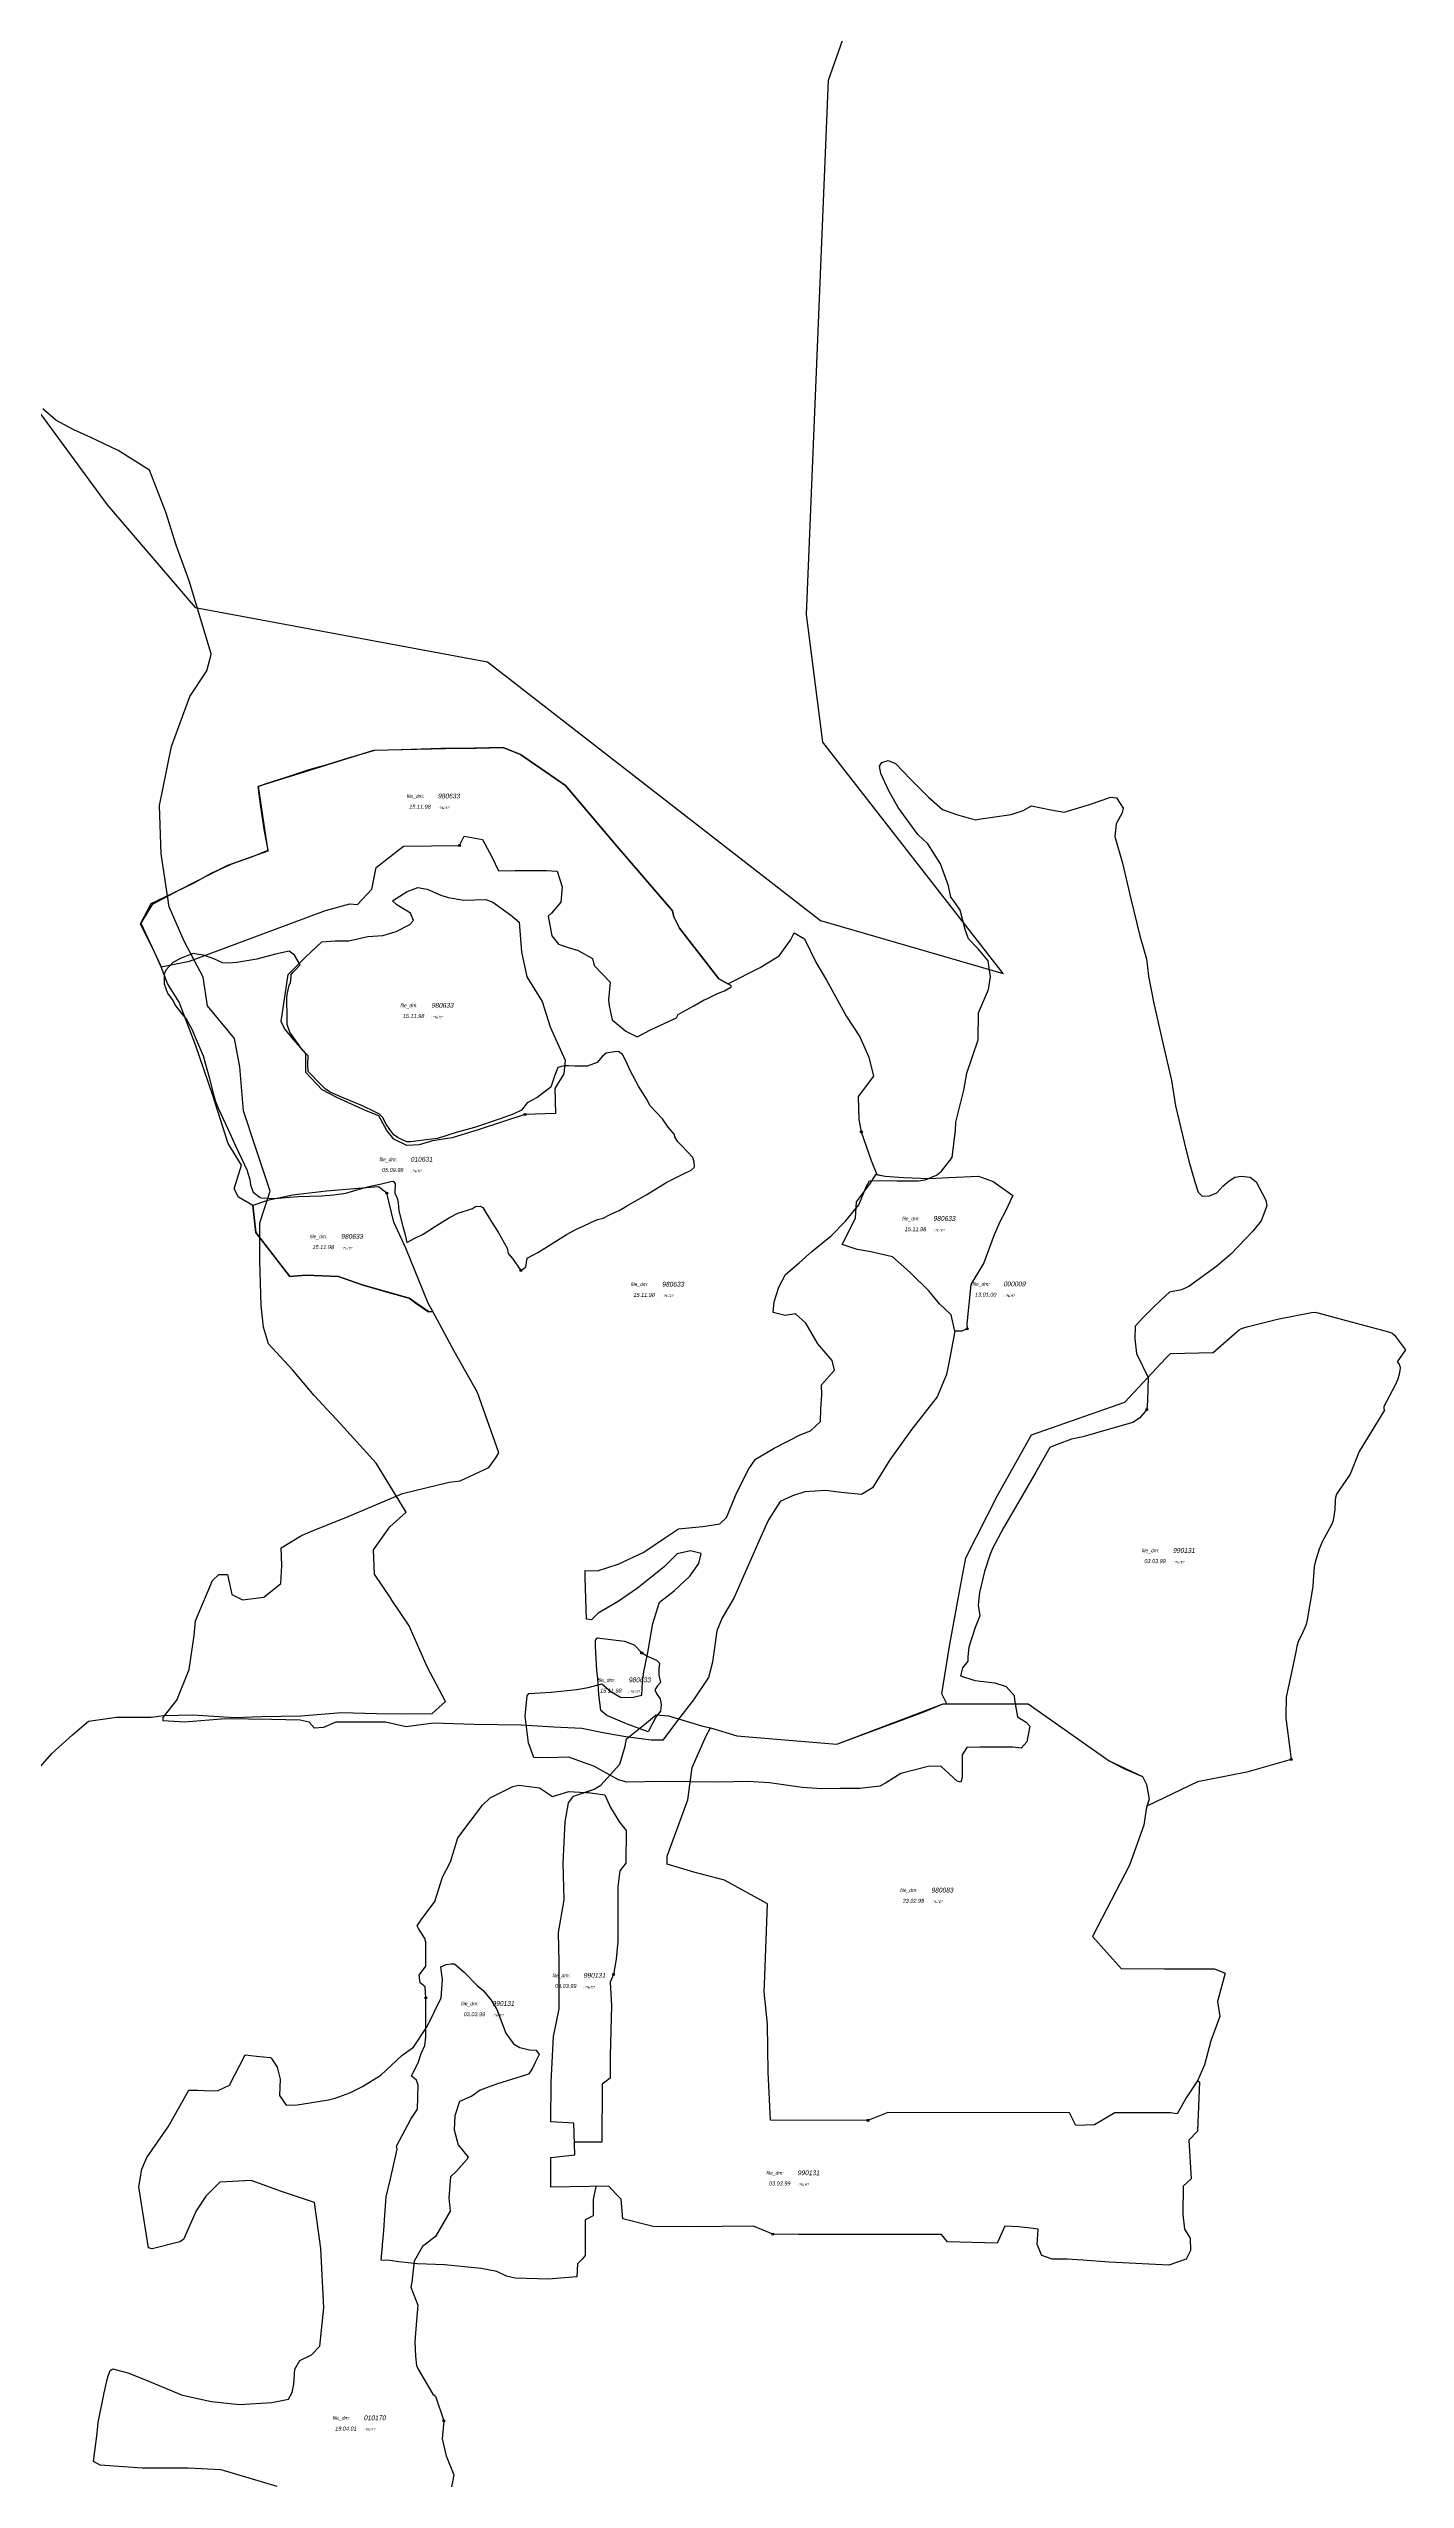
# Model space of a CAD drawing. Header units: metres. Extents: x 116000 to 284092, y 365136 to 804542.
# Drawn here: x 256183 to 259580, y 790313 to 796399 of the extents above; entities that cross this region are included whole.
import ezdxf
from ezdxf.enums import TextEntityAlignment as Align

# ---------------------------------------------------------------- set-up
doc = ezdxf.new("R2010")
doc.units = ezdxf.units.M
doc.header["$LTSCALE"] = 0.075
for name, color, linetype in [('000009', 21, 'Continuous'), ('010170', 181, 'Continuous'), ('010631', 3, 'Continuous'), ('090878', 140, 'Continuous'), ('10', 7, 'Continuous'), ('4', 7, 'Continuous'), ('7', 7, 'Continuous'), ('971047', 5, 'Continuous'), ('980083', 3, 'Continuous'), ('980633', 3, 'Continuous'), ('990034', 2, 'Continuous'), ('990131', 2, 'Continuous'), ('GVUL MEDINA', 4, 'Continuous')]:
    doc.layers.add(name, color=color, linetype=linetype)
doc.styles.add('HEBTXT', font='HEBTXT.shx')

# ---------------------------------------------------------------- blocks, each defined once
blk = doc.blocks.new('DM_AREA')
at = {"layer": '10'}
blk.add_circle((0, 0), 2.5, dxfattribs=at)
at = {"layer": '4', "style": 'HEBTXT', "oblique": 10}
blk.add_attdef('DATE', text='', height=10, dxfattribs=at).set_placement((9.9, 86.8), align=Align.RIGHT)
at = {"layer": '4', "style": 'HEBTXT', "oblique": 10, "flags": 8}
blk.add_attdef('DATAtxt', text='', height=6, dxfattribs=at).set_placement((41.8, 89.2), align=Align.MIDDLE)
at = {"layer": '7', "style": 'HEBTXT', "oblique": 10, "flags": 8}
blk.add_attdef('file_txt', text='', height=9, dxfattribs=at).set_placement((-28.4, 117.1), align=Align.MIDDLE)
at = {"layer": '7', "style": 'HEBTXT', "oblique": 10}
blk.add_attdef('FILE_DM', (28.1, 112.6), '', height=12, dxfattribs=at)

msp = doc.modelspace()

# ---------------------------------------------------------------- linework, layer by layer
at = {"layer": '000009', "color": 21, "linetype": 'Continuous', "flags": 128}
msp.add_lwpolyline([(257398.4, 792120.4), (257384.9, 792156.9), (257376.7, 792223.8), (257381.4, 792275), (257385.5, 792280.8), (257441.9, 792283.8), (257505.4, 792290.8), (257534.2, 792295.5), (257568.3, 792304.9), (257590.7, 792285.5), (257615.4, 792272), (257643.6, 792270.8), (257668.3, 792276.7), (257670.1, 792310.2), (257673.3, 792335.2), (257683.9, 792383.3), (257696.3, 792456.2), (257712.7, 792509.7), (257749.7, 792537.6), (257788.5, 792574.7), (257811.4, 792606.4), (257816.7, 792631.6), (257790.3, 792638.1), (257756.7, 792630.5), (257724.4, 792597.6), (257658, 792544.7), (257609.2, 792511.2), (257559.2, 792481.8), (257542.1, 792465.4), (257529.8, 792467.1), (257526.9, 792570.5), (257526.9, 792588.8), (257557.4, 792588.2), (257609.2, 792604.6), (257673.3, 792634.6), (257725.6, 792669.8), (257760.3, 792693.3), (257794.4, 792696.3), (257821.4, 792698.6), (257863.8, 792705.7), (257880.8, 792721), (257906.3, 792784.2), (257936.3, 792843), (257952.7, 792867.1), (257999.8, 792894.7), (258066.2, 792929.4), (258090.9, 792938.2), (258115.6, 792961.7), (258117, 792993.8), (258118.8, 793027.9), (258118.2, 793053.7), (258150.5, 793090.1), (258145.2, 793114.2), (258108.8, 793156.5), (258078.8, 793207.6), (258053.4, 793230.9), (258027.5, 793227.4), (257997.5, 793234.4), (257999.9, 793261.4), (258011.1, 793297.9), (258028.1, 793329.6), (258062.2, 793359), (258094, 793387.2), (258142.4, 793426.8), (258178.2, 793463.3), (258211.7, 793503.8), (258231.2, 793550.5), (258238.3, 793564.6), (258266.5, 793565.2), (258307.1, 793564.6), (258331.8, 793564), (258361.2, 793564), (258378.2, 793566.9), (258405.9, 793578.1), (258418.8, 793588.7), (258445.3, 793622.7), (258453.5, 793690.9), (258454.7, 793710.9), (258474.9, 793791.2), (258481.9, 793834.1), (258510.1, 793916.9), (258511.4, 793984.9), (258536.7, 794043.6), (258541.4, 794074.8), (258535.5, 794114.7), (258510.8, 794144.7), (258486.1, 794170.5), (258477.8, 794193.3), (258465.5, 794241.5), (258449, 794266.2), (258441.9, 794274.4), (258436.1, 794303.2), (258416.1, 794357.8), (258384.9, 794407.8), (258359.5, 794431.6), (258310.1, 794498.5), (258286.6, 794540.8), (258267.2, 794583.7), (258263.6, 794602.2), (258269.5, 794611.6), (258285.4, 794616.3), (258303.6, 794609.3), (258341.8, 794568.7), (258386.5, 794524.6), (258421.2, 794493.5), (258455.9, 794481.2), (258502.9, 794468.2), (258522.9, 794471.2), (258593.2, 794481.6), (258623.2, 794491), (258643.8, 794502.7), (258692, 794492.7), (258725.5, 794487.4), (258789.6, 794506.8), (258820.7, 794517.4), (258841.9, 794524.4), (258857.2, 794523.3), (258866, 794509.2), (258873.1, 794497.4), (258871.3, 794485.7), (258856, 794458), (258852.5, 794426.3), (258872, 794359.8), (258892.6, 794270.5), (258915, 794177.2), (258932.1, 794120.2), (258936.8, 794076.7), (258950.3, 794008.6), (258973.9, 793905.9), (258994.5, 793815.4), (259004.4, 793751.9), (259026.3, 793661), (259038, 793613.4), (259053.3, 793561.7), (259061.6, 793535.8), (259071, 793525.9), (259089.2, 793526.4), (259108, 793534.1), (259122.7, 793551.1), (259138.6, 793564), (259152.7, 793573.4), (259169.7, 793575.8), (259191.5, 793573.4), (259206.2, 793561.7), (259230.9, 793515.9), (259233.2, 793501.8), (259218.7, 793463.8), (259198.1, 793438), (259142.8, 793381), (259108.2, 793351), (259037.6, 793299.3), (259019.4, 793291.7), (258989.4, 793285.2), (258968.2, 793266.4), (258945.7, 793244.3), (258922.7, 793221.4), (258903.3, 793200.3), (258902.7, 793169.1), (258906.9, 793132.1), (258935.7, 793072.2), (258934.5, 793013.7), (258932.7, 792991.9), (258914.5, 792970.2), (258898, 792959.6), (258836.3, 792942), (258772.2, 792923.2), (258744.3, 792917.6), (258708.5, 792904.1), (258690.2, 792896.5), (258655, 792834.8), (258620.9, 792776), (258574.3, 792695.8), (258546.7, 792643.5), (258539.6, 792627), (258526.7, 792585.9), (258513.7, 792533.6), (258510.8, 792502.1), (258514.9, 792475.1), (258503.1, 792445.7), (258487.2, 792396.9), (258484.9, 792372.8), (258484.9, 792361.7), (258471.4, 792345.2), (258466.1, 792324.7), (258501.9, 792312.9), (258552.5, 792307.6), (258580.7, 792298.2), (258600.7, 792275.9), (258601.3, 792264.9), (258605.4, 792240.8), (258609, 792222.6), (258630.7, 792209.1), (258639.5, 792199.1), (258632.5, 792159.8), (258617.8, 792143.9), (258597.2, 792146.2), (258539, 792146.8), (258514.3, 792146.8), (258482.5, 792145.7), (258470.2, 792126.9), (258470.2, 792070.4), (258466.7, 792058.7), (258457.8, 792061), (258416.7, 792099.2), (258385.5, 792098.1), (258317.1, 792080.1), (258278.2, 792056.6), (258264.7, 792049), (258214.7, 792043.1), (258165.4, 792043.1), (258119.5, 792041.9), (258070.1, 792045.5), (257987.9, 792057.3), (257933.8, 792060.8), (257860.9, 792058.5), (257720.4, 792060.8), (257631, 792059.1), (257610.1, 792064.3), (257548.4, 792099), (257519.6, 792109), (257485.5, 792121.3), (257431.4, 792119.5), (257398.4, 792120.4)], close=True, dxfattribs=at)
at = {"layer": '010170', "color": 181, "linetype": 'Continuous', "flags": 128}
msp.add_lwpolyline([(256755.2, 790295.6), (256615.2, 790337.2), (256533.1, 790341.2), (256497.6, 790341.2), (256417.5, 790341.2), (256312.6, 790348.6), (256295.4, 790357.7), (256305.3, 790428.9), (256307.6, 790456), (256322.6, 790529.7), (256331.8, 790570.1), (256337.7, 790585.8), (256344.6, 790590.4), (256381.5, 790580), (256425.8, 790562.8), (256516.3, 790525.3), (256548.8, 790517.1), (256591.4, 790508.5), (256661.2, 790501), (256742.5, 790505.6), (256784, 790513.7), (256793.2, 790530.9), (256797.2, 790551.7), (256800.2, 790588.8), (256812.3, 790610.7), (256841.7, 790625.1), (256862.5, 790646.4), (256872.3, 790742.6), (256865.3, 790891.2), (256849.2, 791006.4), (256766.2, 791034.1), (256690.1, 791061.7), (256611.7, 791057.1), (256577.2, 791022.5), (256553.2, 790985.9), (256521.2, 790913.9), (256521.2, 790913.9), (256511.9, 790908.4), (256443, 790890.3), (256433.9, 790893.1), (256415.9, 791003.2), (256409.6, 791045.5), (256417, 791090.1), (256429.4, 791119.5), (256483.1, 791196), (256534.5, 791288), (256556.5, 791288), (256589.3, 791286.3), (256607.6, 791287.1), (256636.5, 791300.5), (256675.1, 791376.3), (256704, 791372.5), (256738.7, 791369.9), (256741.2, 791367.3), (256755.4, 791345.5), (256763.1, 791315.3), (256761.8, 791274.2), (256777.9, 791250.5), (256805.5, 791251.1), (256837, 791256.2), (256884.3, 791263.9), (256901, 791267.7), (256937.6, 791281.2), (256969.1, 791296.6), (257015.3, 791324.9), (257067.4, 791374.3), (257097.1, 791395.3), (257131.1, 791447.3), (257165.8, 791518.6), (257169.7, 791564.8), (257166.5, 791589.8), (257165.2, 791596.3), (257178.7, 791602), (257191.5, 791604), (257199.2, 791604), (257223.7, 791582.8), (257256, 791550.1), (257271.7, 791537), (257291.5, 791512.9), (257305.7, 791489.3), (257315, 791465.4), (257327.7, 791430.1), (257347.2, 791403.5), (257363.2, 791394.4), (257387.2, 791388.6), (257404.2, 791387.6), (257411.8, 791376.7), (257401.5, 791356.7), (257394.1, 791341.5), (257386, 791328.6), (257382.5, 791327.1), (257305, 791302.7), (257263.9, 791287.5), (257242.6, 791272.8), (257211.7, 791259.6), (257200.1, 791223.1), (257199, 791188), (257208.7, 791150.5), (257234, 791119.6), (257230.5, 791114), (257204.5, 791084.9), (257189.3, 791070.7), (257185.7, 791018), (257188.3, 790984.5), (257152.3, 790921.4), (257119.3, 790896.5), (257098.5, 790859.5), (257092.5, 790807.3), (257090.4, 790794.4), (257107.6, 790749.3), (257104.6, 790710.8), (257100.5, 790657.6), (257101.5, 790622.1), (257104.6, 790598.4), (257108.2, 790589.3), (257145.7, 790526.5), (257151.8, 790521.4), (257172.6, 790459.6), (257168.5, 790414.5), (257178.7, 790372.6), (257197.9, 790325), (257171.6, 790189.2)], dxfattribs=at)
at = {"layer": '010631', "color": 3, "linetype": 'Continuous', "flags": 128}
msp.add_lwpolyline([(256813.2, 794104.8), (256799, 794128.9), (256785.4, 794139.4), (256751.3, 794132), (256704.4, 794119.6), (256654.9, 794111), (256634.5, 794109.1), (256618.4, 794110.4), (256597.4, 794120.3), (256570.8, 794128.9), (256554.7, 794132), (256545.5, 794133.2), (256528.2, 794127), (256515.2, 794121.5), (256494.8, 794111), (256485.5, 794101.1), (256476.8, 794091.8), (256473.1, 794081.9), (256473.1, 794065.3), (256472.5, 794057.2), (256481.2, 794033.8), (256494.2, 794015.8), (256502.2, 794001.6), (256517, 793982.5), (256528.2, 793970.1), (256541.8, 793944.2), (256553.2, 793918.1), (256563, 793894.5), (256570.4, 793877.4), (256585.9, 793820.5), (256594.5, 793786.2), (256601.1, 793762.6), (256608.8, 793744.5), (256631.8, 793694.8), (256652.4, 793650.4), (256667.4, 793618.5), (256680.7, 793590.1), (256681.7, 793585.7), (256687.3, 793567.5), (256689, 793554.3), (256693, 793542.3), (256695.7, 793535.9), (256713.3, 793522.2), (256716, 793521.9), (256750.6, 793520.4), (256785.7, 793523.6), (256808.1, 793525.3), (256837.2, 793526.2), (256866.9, 793527), (256897.6, 793528.9), (256927.8, 793533.6), (256961.2, 793543.4), (256989.4, 793550.8), (257017, 793556.9), (257039.8, 793562.8), (257046.2, 793563.3), (257050.6, 793557.9), (257049.9, 793533.4), (257055.8, 793520.9), (257058.3, 793509.5), (257060.5, 793489.1), (257069.8, 793449.6), (257075.7, 793429.2), (257079.9, 793409.8), (257100.5, 793420.4), (257120.9, 793430.4), (257151.6, 793451), (257186.9, 793472.4), (257207.9, 793483), (257229.8, 793490.1), (257245, 793495), (257252.1, 793500.4), (257263.4, 793500.9), (257270.3, 793497.7), (257291.8, 793461.9), (257308.8, 793435.4), (257331.5, 793395.3), (257333.7, 793382), (257345, 793370), (257365.8, 793339.6), (257374.2, 793345.2), (257378.1, 793348.9), (257381.6, 793371), (257408.1, 793384.7), (257439, 793404.1), (257480, 793429.8), (257503.2, 793442.5), (257521.9, 793451.1), (257540.7, 793460.1), (257557.2, 793467.7), (257571.7, 793470.4), (257591.3, 793480.5), (257611.4, 793490.1), (257630.3, 793500.6), (257680.8, 793530), (257731.5, 793560.5), (257770.9, 793580.6), (257791.9, 793590.7), (257799.9, 793597.8), (257800.6, 793600.9), (257799.9, 793610.8), (257795.9, 793622.3), (257768.3, 793651.7), (257758.6, 793662.3), (257751.5, 793674.7), (257749.9, 793680.6), (257734.8, 793698.3), (257720.2, 793719.7), (257689.1, 793751.7), (257680.3, 793769.9), (257660, 793800.9), (257639.5, 793840.7), (257629.3, 793862.7), (257619.9, 793880.9), (257609.7, 793887.9), (257599.8, 793887.2), (257579.6, 793883.5), (257570.4, 793876.2), (257556.5, 793860.1), (257532, 793851.2), (257501.2, 793851.6), (257484.9, 793851.8), (257474.3, 793851.8), (257458.3, 793848.1), (257449.6, 793826.7), (257440.4, 793799.1), (257406.3, 793772.8), (257381.6, 793759.7), (257367.4, 793741.3), (257346.8, 793731.3), (257313.6, 793719.2), (257249.4, 793698.1), (257204.1, 793685.5), (257157.3, 793670.2), (257128.3, 793666.5), (257090.6, 793661.8), (257080.1, 793661.8), (257058.5, 793671.8), (257047.4, 793679.2), (257037.9, 793692.9), (257028.5, 793706), (257019.5, 793723.9), (257011.6, 793730.8), (257000, 793737.1), (256969, 793751.8), (256920.5, 793772.4), (256888.4, 793786.6), (256876.3, 793793.9), (256857.3, 793812.9), (256841, 793830.2), (256833.6, 793837.6), (256832.1, 793855.5), (256833.1, 793877.6), (256819.8, 793890.6), (256787.1, 793936.4), (256780.3, 793955.9), (256780.3, 793972.2), (256779.7, 794020.6), (256780.3, 794030.6), (256785.5, 794053.7), (256789.2, 794060), (256790.3, 794075.3), (256790.8, 794080.6), (256795.5, 794086.4), (256801.3, 794092.8), (256810.6, 794102.5), (256813.2, 794104.8)], close=True, dxfattribs=at)
at = {"layer": '090878', "color": 6, "elevation": 119.2, "flags": 128}
msp.add_lwpolyline([(259059.6, 791310.7), (259033, 791270.6), (259008.8, 791228.8), (258991.8, 791230.6), (258852.8, 791230.9), (258802.1, 791201.2), (258754.9, 791199.5), (258739.1, 791231.1), (258284.7, 791232), (258234.7, 791212.1), (257990.7, 791212.6), (257984.7, 791332.8), (257983, 791452.9), (257975, 791533.7), (257976.2, 791573.8), (257983.5, 791753.9), (257875.6, 791813.3), (257798.3, 791833.4), (257732, 791853.6), (257732, 791873.6), (257783.6, 792014.9), (257794.1, 792095.1), (257829.3, 792174.7), (257840.8, 792195.1)], dxfattribs=at)
at = {"layer": '971047', "color": 5, "flags": 128}
msp.add_lwpolyline([(256134.6, 792065.7), (256191.1, 792130.5), (256242.9, 792177.6), (256283.3, 792211.8), (256353.5, 792221.3), (256439.9, 792221.9), (256472.2, 792225.7), (256544.1, 792227.6), (256649.9, 792221.1), (256716.7, 792223.6), (256815.1, 792225.1), (256916.3, 792233.4), (257004, 792230.3), (257078.2, 792230.2), (257143.6, 792231), (257177, 792261), (257130.7, 792347.8), (257086.4, 792450), (257041, 792516.8), (257040.8, 792517.7), (256999.4, 792579.7), (256996.7, 792640.2), (257037.4, 792698.1), (257078.6, 792735), (257003.7, 792857), (256913.9, 792955.5), (256848, 793026.9), (256794.6, 793090.5), (256734.1, 793156.4), (256721.7, 793198.2), (256715.3, 793252), (256712.1, 793364.3), (256712.2, 793459.2), (256738.1, 793538.5), (256700.3, 793650.8), (256671.6, 793739.8), (256662.3, 793849.4), (256648.5, 793920.2), (256580.8, 794002.5), (256570.7, 794073.8), (256522.4, 794164.5), (256485, 794249.8), (256465, 794383.3), (256461.3, 794503.7), (256491.1, 794651.6), (256537.3, 794776.8), (256579.5, 794841.3), (256590.7, 794882.2), (256590.6, 794883.2), (256535.5, 795066.1), (256502.6, 795155.6), (256477, 795237.9), (256436.4, 795343.4), (256357.5, 795392.9), (256289.5, 795424.9), (256246.4, 795444), (256201.3, 795469), (256168.8, 795496.7)], dxfattribs=at)
at = {"layer": '980083', "color": 3, "elevation": 119.2, "flags": 128}
msp.add_lwpolyline([(257840.8, 792195.1), (257906.2, 792174.5), (258157, 792154), (258422.7, 792254.9), (258635.5, 792254.5), (258838.3, 792112.6), (258921.7, 792072.9), (258932.2, 792052.8), (258938.2, 792016.5), (258933, 791999.1), (258930.7, 791991.5), (258925.6, 791951.4), (258889.1, 791851.3), (258796.6, 791672.3), (258868.1, 791592), (259102.1, 791591.5), (259129.2, 791580.8), (259109.6, 791509.7), (259115.4, 791472.4), (259092.6, 791410.8), (259077.5, 791350.8), (259059.6, 791310.7), (259033, 791270.6), (259008.8, 791228.8), (258991.8, 791230.6), (258852.8, 791230.9), (258802.1, 791201.2), (258754.9, 791199.5), (258739.1, 791231.1), (258284.7, 791232), (258234.7, 791212.1), (257990.7, 791212.6), (257984.7, 791332.8), (257983, 791452.9), (257975, 791533.7), (257976.2, 791573.8), (257983.5, 791753.9), (257875.6, 791813.3), (257798.3, 791833.4), (257732, 791853.6), (257732, 791873.6), (257783.6, 792014.9), (257794.1, 792095.1), (257829.3, 792174.7)], close=True, dxfattribs=at)
at = {"layer": '980633', "color": 3, "flags": 128}
for points in [[(256465.4, 794100.2), (256448.2, 794136.5), (256413.1, 794207.9), (256440.4, 794258.5), (256475.4, 794275.4), (256548.1, 794310.4), (256592.3, 794335), (256644.2, 794358.4), (256692.3, 794375.3), (256732.8, 794391.8), (256723.9, 794439.7), (256715, 794500.2), (256707.9, 794551.7), (256728.1, 794558.8), (256775.7, 794574.2), (256836, 794593.8), (256880.8, 794606.4), (256934, 794623.2), (256999.9, 794642.8), (257065.7, 794644.2), (257165.4, 794647.2), (257253, 794647.2), (257321.6, 794649.1), (257364.9, 794631.8), (257477.4, 794554), (257601.4, 794407), (257745.7, 794239.8), (257748.6, 794225.3), (257763, 794196.5), (257861.1, 794069.7), (257883.8, 794057.7), (257965, 794098.7), (258012.5, 794127.9), (258040.5, 794166.9), (258050.2, 794185.1), (258075.8, 794170.5), (258103.8, 794112.1), (258130.7, 794067), (258180.6, 793975.7), (258213.9, 793924.9), (258236.5, 793873.6), (258248.8, 793826.4), (258209.8, 793775.1), (258211.9, 793717.7), (258218, 793686.9), (258242.7, 793615.1), (258256.8, 793579.8), (258277.3, 793575.9), (258323.9, 793573), (258387.9, 793570.1), (258437.4, 793573), (258511.6, 793575.9), (258548, 793562.8), (258597.2, 793527.6), (258578.3, 793486.8), (258565.2, 793463.6), (258550.6, 793428.7), (258524.4, 793358.9), (258492.4, 793305), (258481.9, 793206.1), (258483.1, 793193.8), (258469.6, 793188.3), (258451.7, 793188.3), (258438.4, 793117.3), (258431.6, 793079.6), (258407.6, 793023.1), (258344.2, 792942.7), (258289.1, 792866.1), (258246.2, 792796), (258218.8, 792778.8), (258167.4, 792784), (258128, 792789.1), (258076.6, 792785.7), (258045.8, 792775.4), (258015, 792761.7), (257985.8, 792715.5), (257965.3, 792671), (257898.9, 792519.8), (257869.8, 792470.2), (257856.1, 792437.6), (257845.8, 792358.9), (257835.5, 792321.2), (257797.9, 792264.7), (257760.2, 792216.8), (257720.8, 792163.7), (257691.6, 792163.7), (257628.3, 792172.3), (257580.3, 792180.9), (257518.6, 792192.8), (257448.3, 792196.1), (257366.1, 792201.2), (257247.9, 792203), (257146.8, 792206.4), (257078.5, 792197.2), (257027.2, 792209.1), (256944.9, 792209.1), (256902.1, 792209.1), (256871.3, 792195.4), (256849, 792193.7), (256835.3, 792209.1), (256813, 792214.3), (256741.1, 792216), (256626.3, 792217.7), (256523.6, 792208.9), (256470.5, 792212.3), (256470.5, 792220.9), (256504.7, 792263.7), (256535.6, 792340.7), (256547.6, 792426.3), (256551, 792462.3), (256593.8, 792563.3), (256609.2, 792578.7), (256631.5, 792578.7), (256641.8, 792529), (256669.2, 792515.3), (256722.3, 792522.2), (256765.1, 792556.4), (256767.1, 792601.1), (256765.7, 792645.1), (256816.8, 792676.3), (256853.7, 792691.9), (256927.5, 792721.7), (257069.3, 792781.1), (257186.5, 792809.7), (257213.8, 792813.6), (257285.5, 792846.2), (257302.8, 792871), (257310.8, 792883), (257256.9, 793034.5), (257199, 793138.2), (257145.4, 793237.1), (257135.3, 793236.3), (257086.1, 793270.8), (256968.4, 793304.1), (256934.6, 793315.6), (256908.9, 793324.9), (256827.1, 793327.8), (256786.9, 793324.9), (256702.1, 793434.9), (256694.9, 793502.4), (256658.6, 793523.1), (256648.2, 793543.9), (256666.4, 793603.6), (256632.6, 793658), (256593.7, 793780), (256552.2, 793901.9), (256509.9, 794011.7), (256481.3, 794058.4)], [(257892.8, 794052.4), (257861.1, 794069.7), (257763, 794196.5), (257748.6, 794225.3), (257745.7, 794239.8), (257601.4, 794407), (257477.4, 794554), (257364.9, 794631.8), (257321.6, 794649.1), (256996.7, 794641.9), (256707.8, 794551.2), (256732, 794389.8), (256631.1, 794353.5), (256510, 794291.7), (256442.8, 794256.1), (256414, 794209.5), (256465.4, 794100.2), (256536, 794114.3), (256876.8, 794241.3), (256937.6, 794257.5), (256956.6, 794256.1), (256993, 794294.5), (257003.7, 794349), (257072, 794402.3), (257212.1, 794404.1), (257223.6, 794427.1), (257269.7, 794418.5), (257292.8, 794375.3), (257310.1, 794340.7), (257351.1, 794340.9), (257391.5, 794340.9), (257429.8, 794340.9), (257456.7, 794339.9), (257469.2, 794300.6), (257466, 794262.3), (257442.2, 794234.3), (257434, 794227.1), (257443.3, 794177.4), (257459.8, 794156.7), (257481.6, 794149.5), (257509.5, 794141.2), (257544.7, 794120.8), (257548.8, 794103.3), (257589.2, 794061.6), (257585.1, 794017.2), (257586.5, 794002.4), (257594.6, 793967.4), (257628.2, 793939.1), (257656.8, 793924.7), (257691.9, 793943.4), (257755.1, 793972.2), (257759.5, 793980.4), (257771.2, 793987.6), (257798.6, 794002.1), (257824.3, 794017.1), (257831.2, 794020.3), (257858, 794033.1), (257875.1, 794039.6), (257891.2, 794048.7)], [(257044, 794265.2), (257080.9, 794288.2), (257107.9, 794298.8), (257131, 794294.8), (257165.2, 794279.7), (257183.6, 794273.8), (257223.2, 794267.2), (257277.8, 794268.5), (257295.6, 794261.8), (257339.8, 794230.2), (257361.5, 794211.8), (257367.4, 794137.4), (257380.6, 794074.9), (257419, 794012.9), (257438.7, 793950.2), (257452.6, 793919.4), (257476.2, 793866.4), (257473.2, 793832), (257450.7, 793795.7), (257452.6, 793732.9), (257376, 793730), (257261.1, 793692.7), (257193.9, 793672.3), (257144.4, 793664.2), (257111.2, 793654.1), (257079.9, 793653.1), (257047.6, 793668.2), (257030.4, 793690.4), (257010.3, 793726.7), (256978.8, 793739.3), (256905.2, 793772.7), (256868.3, 793792.2), (256827.1, 793835.6), (256827.1, 793883.3), (256796.7, 793918), (256774.2, 793945.8), (256766, 793963), (256783.3, 794080.7), (256827.7, 794125.1), (256867.3, 794162.5), (256901.2, 794164.9), (256934.6, 794165.4), (256982.7, 794175.9), (257020.4, 794178.2), (257053.2, 794188.7), (257087.6, 794205.8), (257097.3, 794215.8), (257089.5, 794234.6), (257055.1, 794255.3)], [(258240.9, 793558.4), (258254, 793580.2), (258277.3, 793575.9), (258323.9, 793573), (258387.9, 793570.1), (258437.4, 793573), (258511.6, 793575.9), (258548, 793562.8), (258597.2, 793527.6), (258578.3, 793486.8), (258565.2, 793463.6), (258550.6, 793428.7), (258524.4, 793358.9), (258492.4, 793305), (258481.9, 793206.1), (258483.1, 793193.8), (258469.6, 793188.3), (258451.7, 793188.3), (258442.8, 793228.5), (258413.7, 793256.4), (258386.9, 793288.8), (258342.1, 793333.5), (258332.1, 793342.5), (258296.3, 793373.8), (258241.5, 793386.1), (258207.2, 793392.3), (258170.3, 793404.6), (258203.8, 793470.6), (258206.1, 793511.9)], [(256694.9, 793502.4), (256702.1, 793434.9), (256766.1, 793351.6), (256786.9, 793324.9), (256827.1, 793327.8), (256908.9, 793324.9), (256968.4, 793304.1), (257033.9, 793284.7), (257086.1, 793270.8), (257102.7, 793258.2), (257134.2, 793236.1), (257145.4, 793237.1), (257133.2, 793257.9), (257077.3, 793395.4), (257048, 793460.9), (257029.9, 793533.5), (257009.1, 793549.1), (256879.3, 793538.7), (256793.6, 793528.3), (256731.3, 793515.4)], [(257557, 792420.1), (257624.9, 792412.2), (257649.1, 792402.7), (257668.1, 792382.2), (257684.4, 792373.2), (257705.5, 792364.3), (257712.9, 792356.4), (257710.8, 792342.7), (257710.8, 792326.3), (257715, 792308.4), (257708.1, 792300), (257701.3, 792290.3), (257705.7, 792279), (257714.5, 792267.3), (257716.5, 792253.1), (257715, 792236.9), (257707.7, 792227.1), (257703.7, 792221.2), (257696.4, 792207.5), (257684.1, 792184.5), (257630.2, 792204.6), (257581.2, 792226.1), (257565.5, 792237.9), (257560.6, 792279), (257558.7, 792318.7), (257556.1, 792339.4), (257552.9, 792398.6), (257552.9, 792413.2)]]:
    msp.add_lwpolyline(points, close=True, dxfattribs=at)
at = {"layer": '990131', "color": 2, "linetype": 'Continuous', "flags": 128}
msp.add_lwpolyline([(258431.7, 792254.9), (258419.7, 792279.6), (258438.4, 792399.4), (258464.3, 792540.3), (258480, 792620.5), (258558.9, 792776.7), (258644, 792928.1), (258877.9, 793009.8), (258980.7, 793120.2), (258991.9, 793132), (259098.5, 793134.2), (259152.4, 793181.6), (259163.6, 793191.2), (259169.7, 793194.3), (259186.6, 793199.5), (259259.9, 793218), (259345.3, 793235), (259354.2, 793235.3), (259361, 793233.7), (259444.1, 793211.3), (259531.7, 793187.5), (259542.5, 793184.4), (259546.5, 793182.5), (259553, 793178.2), (259580, 793141.3), (259559.3, 793111.3), (259564.2, 793105.1), (259566.1, 793100), (259566.6, 793096.4), (259566.1, 793089.7), (259564.5, 793080.5), (259560.9, 793067.7), (259553.6, 793051.2), (259526, 792999.5), (259526.2, 792992.7), (259528.1, 792990.3), (259464.4, 792886.5), (259441.5, 792830.2), (259412.5, 792787.3), (259407.3, 792779.4), (259404.9, 792771.8), (259403.8, 792764.2), (259403, 792741.8), (259400.3, 792719.8), (259398.6, 792711.3), (259395.1, 792703.2), (259372.3, 792662.3), (259364.5, 792642.4), (259354.4, 792609.9), (259352, 792599), (259349.3, 792562.8), (259347.9, 792549), (259334.3, 792464.8), (259331.9, 792453.8), (259329.7, 792449.4), (259322.7, 792432.4), (259311.1, 792408.4), (259309.6, 792404.5), (259308.2, 792398.5), (259305.6, 792385.1), (259292.3, 792322), (259282.4, 792275.7), (259281.6, 792271.2), (259281.2, 792261.7), (259281, 792234.9), (259280.4, 792218.6), (259291.5, 792135.2), (259294.3, 792115.9), (259183, 792083.8), (259059.4, 792059.5), (258933, 791999.1)], dxfattribs=at)
at = {"layer": '990131', "color": 2, "flags": 128}
for points in [[(257526.7, 792033.3), (257549.4, 792040.9), (257565.5, 792051.2), (257613.8, 792104), (257626.8, 792148.9), (257630.1, 792167.6), (257675.7, 792204.3), (257704.3, 792227.1), (257735.6, 792224.9), (257821.4, 792199.4), (257840.8, 792195.1), (257906.2, 792174.5), (258157, 792154), (258373.2, 792234.2), (258422.7, 792254.9), (258550.8, 792254.7), (258635.5, 792254.5), (258838.3, 792112.6), (258875.1, 792093), (258921.7, 792072.9), (258932.2, 792052.8), (258938.2, 792016.5), (258930.7, 791991.5), (258925.6, 791951.4), (258889.1, 791851.3), (258796.6, 791672.3), (258868.1, 791592), (258976.7, 791591.8), (259102.1, 791591.5), (259129.2, 791580.8), (259109.6, 791509.7), (259115.4, 791472.4), (259092.6, 791410.8), (259077.5, 791350.8), (259059.6, 791310.7), (259064.9, 791308.2), (259059.5, 791185.2), (259037.6, 791162.7), (259044.1, 791065.9), (259023.4, 791047.4), (259022.8, 790976.7), (259027.1, 790939.7), (259041.3, 790916.8), (259042.4, 790886.3), (259031.5, 790864.6), (258987.9, 790849.3), (258838.7, 790856.9), (258772.3, 790862.4), (258733.1, 790864.6), (258696.1, 790864.6), (258670.2, 790874), (258658.2, 790901.2), (258660.4, 790939.3), (258641.9, 790942.6), (258611.4, 790945.8), (258577.6, 790946.9), (258558, 790904.5), (258433.9, 790907.7), (258418.6, 790926.2), (258219.9, 790926.6), (258060.9, 790926.6), (257996.3, 790927.3), (257948.4, 790946.9), (257788.3, 790945.8), (257697.2, 790946.2), (257621, 790965.8), (257616.6, 791014.7), (257603.6, 791027.8), (257586.1, 791047.4), (257553.1, 791046.9), (257546.7, 791013.6), (257546.6, 790973.1), (257526.7, 790962.7), (257526.7, 790874), (257519, 790864.9), (257507.8, 790852.8), (257505.8, 790820.6), (257434.6, 790814.5), (257351.4, 790816.7), (257329.9, 790822), (257305.4, 790833.6), (257266.5, 790840.9), (257174.3, 790850.4), (257106.6, 790853.2), (257060.5, 790858), (257037.6, 790861.4), (257015.6, 790861.9), (257022.5, 790936.4), (257025.5, 790974.8), (257028.1, 791020.6), (257039.3, 791065.9), (257056.1, 791140.4), (257054.7, 791147.6), (257068.2, 791173.9), (257090.2, 791215.4), (257106.7, 791240.5), (257108.5, 791300.4), (257104.8, 791312.6), (257092, 791322.4), (257109.7, 791359), (257116.5, 791379.5), (257125, 791399.6), (257128.1, 791421.6), (257127.5, 791518.8), (257126.2, 791546.7), (257113.4, 791556.5), (257111, 791575.4), (257128.1, 791598), (257127.5, 791658.5), (257125.6, 791667.7), (257109.1, 791692.1), (257106.1, 791699.4), (257116.5, 791714), (257150.1, 791759.9), (257169.7, 791821), (257189.8, 791859.7), (257208.2, 791919.6), (257269.3, 792000.9), (257288.9, 792019.2), (257345.8, 792047.9), (257361, 792051.3), (257412.3, 792044.6), (257444.7, 792022.6), (257485.7, 792035.4), (257526.7, 792033.3)], [(257565.5, 792051.2), (257613.8, 792104), (257626.8, 792148.9), (257630.1, 792167.6), (257675.7, 792204.3), (257704.3, 792227.1), (257735.6, 792224.9), (257821.4, 792199.4), (257840.8, 792195.1), (257906.2, 792174.5), (258157, 792154), (258373.2, 792234.2), (258422.7, 792254.9), (258550.8, 792254.7), (258635.5, 792254.5), (258838.3, 792112.6), (258875.1, 792093), (258921.7, 792072.9), (258932.2, 792052.8), (258938.2, 792016.5), (258930.7, 791991.5), (258925.6, 791951.4), (258889.1, 791851.3), (258796.6, 791672.3), (258868.1, 791592), (258976.7, 791591.8), (259102.1, 791591.5), (259129.2, 791580.8), (259109.6, 791509.7), (259115.4, 791472.4), (259092.6, 791410.8), (259077.5, 791350.8), (259059.6, 791310.7), (259064.9, 791308.2), (259059.5, 791185.2), (259037.6, 791162.7), (259044.1, 791065.9), (259023.4, 791047.4), (259022.8, 790976.7), (259027.1, 790939.7), (259041.3, 790916.8), (259042.4, 790886.3), (259031.5, 790864.6), (258987.9, 790849.3), (258838.7, 790856.9), (258772.3, 790862.4), (258733.1, 790864.6), (258696.1, 790864.6), (258670.2, 790874), (258658.2, 790901.2), (258660.4, 790939.3), (258641.9, 790942.6), (258611.4, 790945.8), (258577.6, 790946.9), (258558, 790904.5), (258433.9, 790907.7), (258418.6, 790926.2), (258219.9, 790926.6), (258060.9, 790926.6), (257996.3, 790927.3), (257948.4, 790946.9), (257788.3, 790945.8), (257697.2, 790946.2), (257621, 790965.8), (257616.6, 791014.7), (257603.6, 791027.8), (257586.1, 791047.4), (257440.5, 791045.2), (257440.5, 791119.2), (257500.4, 791125.7), (257498.2, 791205.2), (257440.5, 791208.4), (257441.6, 791307.5), (257447.5, 791422.4), (257461.6, 791491), (257461.6, 791607.4), (257459.9, 791682.1), (257474.1, 791763.8), (257471.9, 791856.3), (257476.4, 791959.3), (257485.1, 792007.2), (257497.1, 792023.5), (257549.4, 792040.9)]]:
    msp.add_lwpolyline(points, close=True, dxfattribs=at)
msp.add_lwpolyline([(257526.7, 792033.3), (257530.1, 792033.2), (257534, 792033), (257575.6, 792026.8), (257590.3, 791995.1), (257612.3, 791958.4), (257629.4, 791938.2), (257628.8, 791856.3), (257613.7, 791836.7), (257608.2, 791797), (257608.8, 791695), (257608.8, 791659.5), (257603.9, 791615.5), (257597.8, 791577.3), (257589.2, 791557.8), (257592.3, 791499.7), (257589.2, 791373.9), (257588.9, 791317.8), (257569.3, 791302.6), (257568.1, 791157.7), (257499.5, 791157.3)], dxfattribs=at)
at = {"layer": 'GVUL MEDINA', "color": 7}
msp.add_lwpolyline([(255621.6, 796221.5), (256330.2, 795257), (256550.2, 794999.5), (257281.9, 794863.5), (258115.6, 794216.4), (258573.2, 794083.5), (258121.3, 794662.5), (258080.6, 794981.8), (258135.8, 796319.9), (258313.9, 796824.5)], dxfattribs=at)

# ---------------------------------------------------------------- block references
at = {"layer": '000009', "color": 7}
ref = msp.add_blockref('DM_AREA', (258932.7, 792991.9), dxfattribs=at)
ref.add_attrib('FILE_DM', '000009', (258573.6, 793300.1), dxfattribs={"layer": '7', "color": 21, "height": 12, "style": 'HEBTXT', "oblique": 10})
ref.add_attrib('DATE', '13.01.00', dxfattribs={"layer": '4', "color": 21, "height": 10, "style": 'HEBTXT', "oblique": 10}).set_placement((258555.5, 793274.3), align=Align.RIGHT)
ref.add_attrib('file_txt', 'file_dm:', dxfattribs={"layer": '7', "color": 21, "height": 9, "style": 'HEBTXT', "oblique": 10}).set_placement((258517.2, 793304.7), align=Align.MIDDLE)
ref.add_attrib('DATAtxt', ': \x8a‰˜€\x9a', dxfattribs={"layer": '4', "color": 21, "height": 6, "style": 'HEBTXT', "oblique": 10}).set_placement((258587.3, 793276.8), align=Align.MIDDLE)
at = {"layer": '010170', "color": 7}
ref = msp.add_blockref('DM_AREA', (257172.6, 790459.6), dxfattribs=at)
ref.add_attrib('FILE_DM', '010170', (256972.2, 790461.4), dxfattribs={"layer": '7', "color": 181, "height": 12, "style": 'HEBTXT', "oblique": 10})
ref.add_attrib('DATE', '19.04.01', dxfattribs={"layer": '4', "color": 181, "height": 10, "style": 'HEBTXT', "oblique": 10}).set_placement((256954, 790435.6), align=Align.RIGHT)
ref.add_attrib('file_txt', 'file_dm:', dxfattribs={"layer": '7', "color": 181, "height": 9, "style": 'HEBTXT', "oblique": 10}).set_placement((256915.7, 790466), align=Align.MIDDLE)
ref.add_attrib('DATAtxt', ': \x8a‰˜€\x9a', dxfattribs={"layer": '4', "color": 181, "height": 6, "style": 'HEBTXT', "oblique": 10}).set_placement((256985.9, 790438.1), align=Align.MIDDLE)
at = {"layer": '010631', "color": 7}
ref = msp.add_blockref('DM_AREA', (257365.8, 793339.6), dxfattribs=at)
ref.add_attrib('FILE_DM', '010631', (257089.4, 793612.3), dxfattribs={"layer": '7', "color": 3, "height": 12, "style": 'HEBTXT', "oblique": 10})
ref.add_attrib('DATE', '05.09.98', dxfattribs={"layer": '4', "color": 3, "height": 10, "style": 'HEBTXT', "oblique": 10}).set_placement((257071.2, 793586.5), align=Align.RIGHT)
ref.add_attrib('file_txt', 'file_dm:', dxfattribs={"layer": '7', "color": 3, "height": 9, "style": 'HEBTXT', "oblique": 10}).set_placement((257032.9, 793616.8), align=Align.MIDDLE)
ref.add_attrib('DATAtxt', ': \x8a‰˜€\x9a', dxfattribs={"layer": '4', "color": 3, "height": 6, "style": 'HEBTXT', "oblique": 10}).set_placement((257103.1, 793588.9), align=Align.MIDDLE)
at = {"layer": '980083', "color": 7}
ref = msp.add_blockref('DM_AREA', (258234.7, 791212.1, 119.2), dxfattribs=at)
ref.add_attrib('FILE_DM', '980083', (258392.8, 791782.5, 119.2), dxfattribs={"layer": '7', "color": 3, "height": 12, "style": 'HEBTXT', "oblique": 10})
ref.add_attrib('DATE', '23.02.98', dxfattribs={"layer": '4', "color": 3, "height": 10, "style": 'HEBTXT', "oblique": 10}).set_placement((258374.6, 791756.7, 119.2), align=Align.RIGHT)
ref.add_attrib('file_txt', 'file_dm:', dxfattribs={"layer": '7', "color": 3, "height": 9, "style": 'HEBTXT', "oblique": 10}).set_placement((258336.3, 791787.1, 119.2), align=Align.MIDDLE)
ref.add_attrib('DATAtxt', ': \x8a‰˜€\x9a', dxfattribs={"layer": '4', "color": 3, "height": 6, "style": 'HEBTXT', "oblique": 10}).set_placement((258406.5, 791759.2, 119.2), align=Align.MIDDLE)
at = {"layer": '980633', "color": 7}
ref = msp.add_blockref('DM_AREA', (257212.1, 794404.1), dxfattribs=at)
ref.add_attrib('FILE_DM', '980633', (257157.6, 794521.6), dxfattribs={"layer": '7', "color": 3, "height": 12, "style": 'HEBTXT', "oblique": 10})
ref.add_attrib('DATE', '15.11.98', dxfattribs={"layer": '4', "color": 3, "height": 10, "style": 'HEBTXT', "oblique": 10}).set_placement((257139.4, 794495.8), align=Align.RIGHT)
ref.add_attrib('file_txt', 'file_dm:', dxfattribs={"layer": '7', "color": 3, "height": 9, "style": 'HEBTXT', "oblique": 10}).set_placement((257101.1, 794526.1), align=Align.MIDDLE)
ref.add_attrib('DATAtxt', ': \x8a‰˜€\x9a', dxfattribs={"layer": '4', "color": 3, "height": 6, "style": 'HEBTXT', "oblique": 10}).set_placement((257171.3, 794498.2), align=Align.MIDDLE)
ref = msp.add_blockref('DM_AREA', (257376, 793730), dxfattribs=at)
ref.add_attrib('FILE_DM', '980633', (257141.6, 793997.6), dxfattribs={"layer": '7', "color": 3, "height": 12, "style": 'HEBTXT', "oblique": 10})
ref.add_attrib('DATE', '15.11.98', dxfattribs={"layer": '4', "color": 3, "height": 10, "style": 'HEBTXT', "oblique": 10}).set_placement((257123.4, 793971.8), align=Align.RIGHT)
ref.add_attrib('file_txt', 'file_dm:', dxfattribs={"layer": '7', "color": 3, "height": 9, "style": 'HEBTXT', "oblique": 10}).set_placement((257085.1, 794002.2), align=Align.MIDDLE)
ref.add_attrib('DATAtxt', ': \x8a‰˜€\x9a', dxfattribs={"layer": '4', "color": 3, "height": 6, "style": 'HEBTXT', "oblique": 10}).set_placement((257155.3, 793974.3), align=Align.MIDDLE)
ref = msp.add_blockref('DM_AREA', (258218, 793686.9), dxfattribs=at)
ref.add_attrib('FILE_DM', '980633', (257718.8, 793299.5), dxfattribs={"layer": '7', "color": 3, "height": 12, "style": 'HEBTXT', "oblique": 10})
ref.add_attrib('DATE', '15.11.98', dxfattribs={"layer": '4', "color": 3, "height": 10, "style": 'HEBTXT', "oblique": 10}).set_placement((257700.6, 793273.7), align=Align.RIGHT)
ref.add_attrib('file_txt', 'file_dm:', dxfattribs={"layer": '7', "color": 3, "height": 9, "style": 'HEBTXT', "oblique": 10}).set_placement((257662.3, 793304.1), align=Align.MIDDLE)
ref.add_attrib('DATAtxt', ': \x8a‰˜€\x9a', dxfattribs={"layer": '4', "color": 3, "height": 6, "style": 'HEBTXT', "oblique": 10}).set_placement((257732.5, 793276.2), align=Align.MIDDLE)
ref = msp.add_blockref('DM_AREA', (257029.9, 793533.5), dxfattribs=at)
ref.add_attrib('FILE_DM', '980633', (256915.2, 793419.1), dxfattribs={"layer": '7', "color": 3, "height": 12, "style": 'HEBTXT', "oblique": 10})
ref.add_attrib('DATE', '15.11.98', dxfattribs={"layer": '4', "color": 3, "height": 10, "style": 'HEBTXT', "oblique": 10}).set_placement((256897.1, 793393.3), align=Align.RIGHT)
ref.add_attrib('file_txt', 'file_dm:', dxfattribs={"layer": '7', "color": 3, "height": 9, "style": 'HEBTXT', "oblique": 10}).set_placement((256858.8, 793423.7), align=Align.MIDDLE)
ref.add_attrib('DATAtxt', ': \x8a‰˜€\x9a', dxfattribs={"layer": '4', "color": 3, "height": 6, "style": 'HEBTXT', "oblique": 10}).set_placement((256928.9, 793395.8), align=Align.MIDDLE)
ref = msp.add_blockref('DM_AREA', (258483.1, 793193.8), dxfattribs=at)
ref.add_attrib('FILE_DM', '980633', (258398, 793464), dxfattribs={"layer": '7', "color": 3, "height": 12, "style": 'HEBTXT', "oblique": 10})
ref.add_attrib('DATE', '15.11.98', dxfattribs={"layer": '4', "color": 3, "height": 10, "style": 'HEBTXT', "oblique": 10}).set_placement((258379.8, 793438.2), align=Align.RIGHT)
ref.add_attrib('file_txt', 'file_dm:', dxfattribs={"layer": '7', "color": 3, "height": 9, "style": 'HEBTXT', "oblique": 10}).set_placement((258341.5, 793468.6), align=Align.MIDDLE)
ref.add_attrib('DATAtxt', ': \x8a‰˜€\x9a', dxfattribs={"layer": '4', "color": 3, "height": 6, "style": 'HEBTXT', "oblique": 10}).set_placement((258411.7, 793440.7), align=Align.MIDDLE)
ref = msp.add_blockref('DM_AREA', (257668.1, 792382.2), dxfattribs=at)
ref.add_attrib('FILE_DM', '980633', (257635.3, 792308.9), dxfattribs={"layer": '7', "color": 3, "height": 12, "style": 'HEBTXT', "oblique": 10})
ref.add_attrib('DATE', '15.11.98', dxfattribs={"layer": '4', "color": 3, "height": 10, "style": 'HEBTXT', "oblique": 10}).set_placement((257617.2, 792283.1), align=Align.RIGHT)
ref.add_attrib('file_txt', 'file_dm:', dxfattribs={"layer": '7', "color": 3, "height": 9, "style": 'HEBTXT', "oblique": 10}).set_placement((257578.9, 792313.4), align=Align.MIDDLE)
ref.add_attrib('DATAtxt', ': \x8a‰˜€\x9a', dxfattribs={"layer": '4', "color": 3, "height": 6, "style": 'HEBTXT', "oblique": 10}).set_placement((257649.1, 792285.5), align=Align.MIDDLE)
at = {"layer": '990034', "color": 7}
ref = msp.add_blockref('DM_AREA', (259294.3, 792115.9), dxfattribs=at)
ref.add_attrib('FILE_DM', '990131', (258997.8, 792632.9), dxfattribs={"layer": '7', "color": 2, "height": 12, "style": 'HEBTXT', "oblique": 10})
ref.add_attrib('DATE', '03.03.99', dxfattribs={"layer": '4', "color": 2, "height": 10, "style": 'HEBTXT', "oblique": 10}).set_placement((258979.6, 792607.1), align=Align.RIGHT)
ref.add_attrib('file_txt', 'file_dm:', dxfattribs={"layer": '7', "color": 2, "height": 9, "style": 'HEBTXT', "oblique": 10}).set_placement((258941.3, 792637.5), align=Align.MIDDLE)
ref.add_attrib('DATAtxt', ': \x8a‰˜€\x9a', dxfattribs={"layer": '4', "color": 2, "height": 6, "style": 'HEBTXT', "oblique": 10}).set_placement((259011.5, 792609.6), align=Align.MIDDLE)
ref = msp.add_blockref('DM_AREA', (257597.8, 791577.3), dxfattribs=at)
ref.add_attrib('FILE_DM', '990131', (257522.4, 791569.2), dxfattribs={"layer": '7', "color": 2, "height": 12, "style": 'HEBTXT', "oblique": 10})
ref.add_attrib('DATE', '03.03.99', dxfattribs={"layer": '4', "color": 2, "height": 10, "style": 'HEBTXT', "oblique": 10}).set_placement((257504.3, 791543.4), align=Align.RIGHT)
ref.add_attrib('file_txt', 'file_dm:', dxfattribs={"layer": '7', "color": 2, "height": 9, "style": 'HEBTXT', "oblique": 10}).set_placement((257466, 791573.7), align=Align.MIDDLE)
ref.add_attrib('DATAtxt', ': \x8a‰˜€\x9a', dxfattribs={"layer": '4', "color": 2, "height": 6, "style": 'HEBTXT', "oblique": 10}).set_placement((257536.1, 791545.8), align=Align.MIDDLE)
ref = msp.add_blockref('DM_AREA', (257127.5, 791518.8), dxfattribs=at)
ref.add_attrib('FILE_DM', '990131', (257293.9, 791498.7), dxfattribs={"layer": '7', "color": 2, "height": 12, "style": 'HEBTXT', "oblique": 10})
ref.add_attrib('DATE', '03.03.99', dxfattribs={"layer": '4', "color": 2, "height": 10, "style": 'HEBTXT', "oblique": 10}).set_placement((257275.7, 791472.9), align=Align.RIGHT)
ref.add_attrib('file_txt', 'file_dm:', dxfattribs={"layer": '7', "color": 2, "height": 9, "style": 'HEBTXT', "oblique": 10}).set_placement((257237.4, 791503.2), align=Align.MIDDLE)
ref.add_attrib('DATAtxt', ': \x8a‰˜€\x9a', dxfattribs={"layer": '4', "color": 2, "height": 6, "style": 'HEBTXT', "oblique": 10}).set_placement((257307.6, 791475.3), align=Align.MIDDLE)
ref = msp.add_blockref('DM_AREA', (257996.3, 790927.3), dxfattribs=at)
ref.add_attrib('FILE_DM', '990131', (258058.1, 791074.9), dxfattribs={"layer": '7', "color": 2, "height": 12, "style": 'HEBTXT', "oblique": 10})
ref.add_attrib('DATE', '03.03.99', dxfattribs={"layer": '4', "color": 2, "height": 10, "style": 'HEBTXT', "oblique": 10}).set_placement((258039.9, 791049.1), align=Align.RIGHT)
ref.add_attrib('file_txt', 'file_dm:', dxfattribs={"layer": '7', "color": 2, "height": 9, "style": 'HEBTXT', "oblique": 10}).set_placement((258001.6, 791079.5), align=Align.MIDDLE)
ref.add_attrib('DATAtxt', ': \x8a‰˜€\x9a', dxfattribs={"layer": '4', "color": 2, "height": 6, "style": 'HEBTXT', "oblique": 10}).set_placement((258071.8, 791051.6), align=Align.MIDDLE)

doc.saveas('drawing.dxf')
